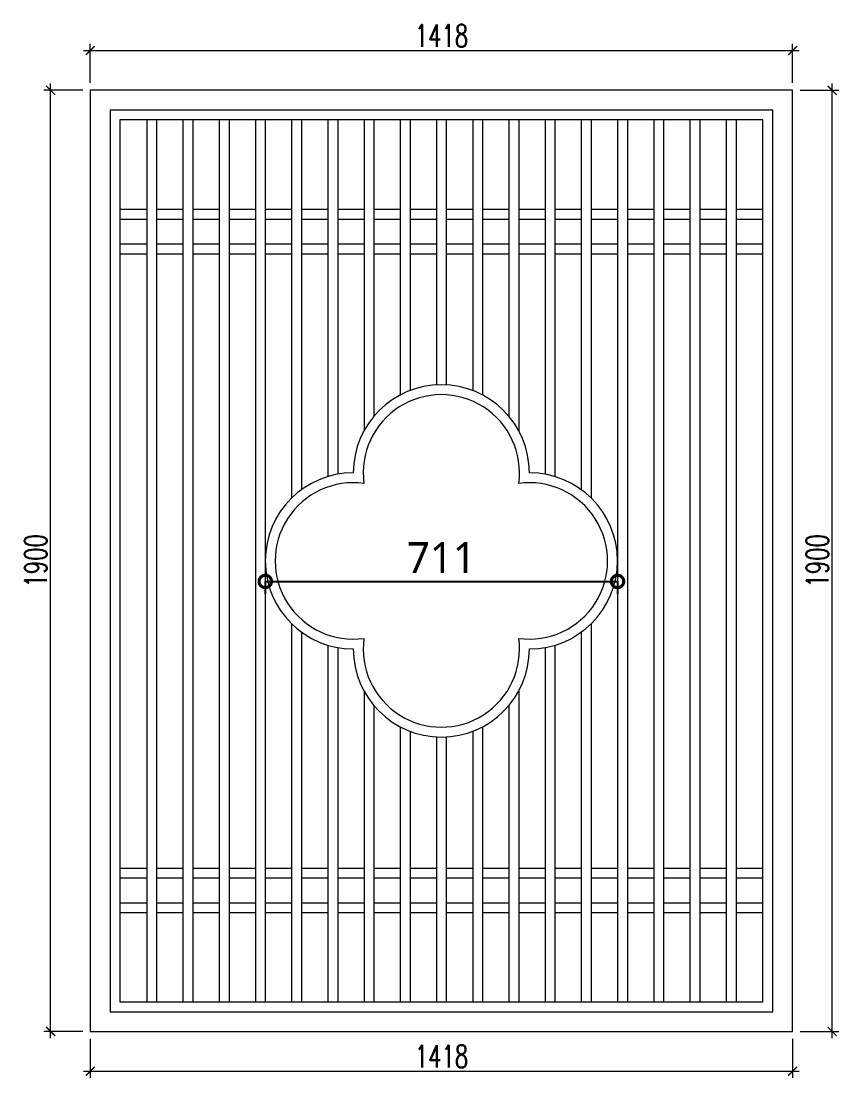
# Model space of a CAD drawing. Header units: millimetres. Extents: x 3192 to 7973, y 697 to 4112.
# Drawn here: x 3192 to 4843, y 1126 to 3259 of the extents above; entities that cross this region are included whole.
import ezdxf

# ---------------------------------------------------------------- set-up
doc = ezdxf.new("R2010")
doc.units = ezdxf.units.MM
doc.layers.add('0-02 外轮廓', color=42, linetype='Continuous', lineweight=20)
doc.layers.add('0-标注', color=7, linetype='Continuous')
doc.layers.add('S-DIM', color=7, linetype='Continuous')
doc.styles.add('DIMTEXT', font='simplex.shx', dxfattribs={"width": 0.7, "bigfont": 'gbcbig.shx'})
doc.styles.add('视图符号1', font='Microsoft YaHei.ttf')
doc.dimstyles.new('标注1：25', dxfattribs={"dimscale": 25, "dimtxt": 2.5, "dimasz": 2, "dimexe": 1, "dimexo": 2.5, "dimgap": 0.65, "dimtad": 1, "dimdec": 0, "dimdsep": 46, "dimtxsty": '视图符号1', "dimblk": 'DOTSMALL', "dimcen": 1, "dimclrd": 252, "dimclre": 252, "dimclrt": 3, "dimadec": 0, "dimazin": 2, "dimtfac": 1, "dimtdec": 0, "dimtix": 1, "dimtmove": 2, "dimatfit": 3, "dimldrblk": 'hl_arrow2', "dimfxl": 5, "dimfxlon": 1, "dimtolj": 1, "dimarcsym": 0})
doc.dimstyles.new('雷神标注', dxfattribs={"dimscale": 15, "dimtxt": 3, "dimasz": 1.2, "dimexe": 0.9, "dimexo": 1, "dimgap": 0.5, "dimtad": 1, "dimdec": 0, "dimzin": 13, "dimdsep": 46, "dimtxsty": 'DIMTEXT', "dimblk1": 'ARCHTICK', "dimblk2": 'ARCHTICK', "dimsah": 1, "dimcen": 2, "dimdle": 0.9, "dimclrd": 1, "dimclre": 1, "dimclrt": 1, "dimadec": 1, "dimazin": 0, "dimtfac": 1, "dimtdec": 0, "dimtix": 1, "dimtmove": 1, "dimatfit": 3, "dimfxl": 5, "dimfxlon": 1, "dimtolj": 1, "dimtzin": 13, "dimlwd": 5, "dimlwe": 5, "dimarcsym": 0})

# ---------------------------------------------------------------- blocks, each defined once
blk = doc.blocks.new('_DOTSMALL')
at = {"color": 0, "linetype": 'ByBlock', "const_width": 0.5}
blk.add_lwpolyline([(-0.0625, 0, 1), (0.0625, 0, 1)], format="xyb", close=True, dxfattribs=at)
blk = doc.blocks.new('*D2')
at = {"layer": 'Defpoints', "color": 0, "transparency": 16777216}
for p in [(3684.7, 2169.8), (4396, 2169.8), (4396, 2128.3)]:
    blk.add_point(p, dxfattribs=at)
at = {"layer": 'S-DIM', "color": 252, "lineweight": -2, "transparency": 16777216}
for p, q in [((3684.7, 2128.3), (3684.7, 2103.3)), ((3684.7, 2128.3), (4396, 2128.3)), ((4396, 2128.3), (4396, 2103.3))]:
    blk.add_line(p, q, dxfattribs=at)
at = {"layer": 'S-DIM', "color": 252, "lineweight": -2, "transparency": 16777216, "xscale": 50, "yscale": 50, "zscale": 50, "rotation": 180}
blk.add_blockref('_DOTSMALL', (3684.7, 2128.3), dxfattribs=at)
at = {"layer": 'S-DIM', "color": 252, "lineweight": -2, "transparency": 16777216, "xscale": 50, "yscale": 50, "zscale": 50}
blk.add_blockref('_DOTSMALL', (4396, 2128.3), dxfattribs=at)
at = {"layer": 'S-DIM', "color": 3, "transparency": 16777216, "insert": (4040.3, 2176.5), "char_height": 62.5, "attachment_point": 5, "style": '视图符号1'}
blk.add_mtext('\\A1;711', dxfattribs=at)
blk = doc.blocks.new('hl_arrow2')
at = {"color": 2}
blk.add_line((-0.221, 0), (-1, 0), dxfattribs=at)
blk.add_lwpolyline([(-0.221, 0), (-0.861, -0.689), (-0.654, -0.862), (0, 0), (-0.654, 0.862), (-0.861, 0.689)], close=True, dxfattribs=at)
for points in [[(-0.861, 0.689), (-0.654, 0.862), (-0.221, 0), (0, 0)], [(-0.861, -0.689), (-0.654, -0.862), (-0.221, 0), (0, 0)]]:
    blk.add_solid(points, dxfattribs=at)
blk = doc.blocks.new('_ARCHTICK')
at = {"color": 0, "linetype": 'ByBlock', "const_width": 0.15}
blk.add_lwpolyline([(-0.5, -0.5), (0.5, 0.5)], dxfattribs=at)
blk = doc.blocks.new('*D4')
at = {"layer": '0-标注', "color": 1, "lineweight": 5, "transparency": 16777216}
for p, q in [((3331.2, 1204.8), (3331.2, 1126.3)), ((4749.5, 1204.8), (4749.5, 1126.3)), ((3317.7, 1139.8), (4763, 1139.8))]:
    blk.add_line(p, q, dxfattribs=at)
at = {"layer": 'Defpoints', "color": 0, "transparency": 16777216}
for p in [(3331.2, 1219.8), (4749.5, 1219.8), (4749.5, 1139.8)]:
    blk.add_point(p, dxfattribs=at)
at = {"layer": '0-标注', "color": 1, "lineweight": 5, "transparency": 16777216, "xscale": 17.99999999999999, "yscale": 17.99999999999999, "zscale": 17.99999999999999, "rotation": 180}
blk.add_blockref('_ARCHTICK', (3331.2, 1139.8), dxfattribs=at)
at = {"layer": '0-标注', "color": 1, "lineweight": 5, "transparency": 16777216, "xscale": 17.99999999999999, "yscale": 17.99999999999999, "zscale": 17.99999999999999}
blk.add_blockref('_ARCHTICK', (4749.5, 1139.8), dxfattribs=at)
at = {"layer": '0-标注', "color": 1, "transparency": 16777216, "insert": (4040.35, 1169.8), "char_height": 45, "attachment_point": 5, "style": 'DIMTEXT'}
blk.add_mtext('\\A1;1418', dxfattribs=at)
blk = doc.blocks.new('*D5')
at = {"layer": '0-标注', "color": 1, "lineweight": 5, "transparency": 16777216}
for p, q in [((3316.2, 3119.8), (3237.7, 3119.8)), ((3251.2, 1206.3), (3251.2, 3133.3)), ((3316.2, 1219.8), (3237.7, 1219.8))]:
    blk.add_line(p, q, dxfattribs=at)
at = {"layer": 'Defpoints', "color": 0, "transparency": 16777216}
for p in [(3251.2, 3119.8), (3331.2, 3119.8), (3331.2, 1219.8)]:
    blk.add_point(p, dxfattribs=at)
at = {"layer": '0-标注', "color": 1, "lineweight": 5, "transparency": 16777216, "xscale": 17.99999999999999, "yscale": 17.99999999999999, "zscale": 17.99999999999999}
for p, rotation in [((3251.2, 3119.8), 90), ((3251.2, 1219.8), 270)]:
    blk.add_blockref('_ARCHTICK', p, dxfattribs=dict(at, rotation=rotation))
at = {"layer": '0-标注', "color": 1, "transparency": 16777216, "insert": (3221.2, 2169.8), "char_height": 45, "attachment_point": 5, "rotation": 90, "style": 'DIMTEXT'}
blk.add_mtext('\\A1;1900', dxfattribs=at)
blk = doc.blocks.new('*D6')
at = {"layer": '0-标注', "color": 1, "lineweight": 5, "transparency": 16777216}
for p, q in [((3317.7, 3199.8), (4763, 3199.8)), ((3331.2, 3134.8), (3331.2, 3213.3)), ((4749.5, 3134.8), (4749.5, 3213.3))]:
    blk.add_line(p, q, dxfattribs=at)
at = {"layer": 'Defpoints', "color": 0, "transparency": 16777216}
for p in [(4749.5, 3199.8), (3331.2, 3119.8), (4749.5, 3119.8)]:
    blk.add_point(p, dxfattribs=at)
at = {"layer": '0-标注', "color": 1, "lineweight": 5, "transparency": 16777216, "xscale": 17.99999999999999, "yscale": 17.99999999999999, "zscale": 17.99999999999999, "rotation": 180}
blk.add_blockref('_ARCHTICK', (3331.2, 3199.8), dxfattribs=at)
at = {"layer": '0-标注', "color": 1, "lineweight": 5, "transparency": 16777216, "xscale": 17.99999999999999, "yscale": 17.99999999999999, "zscale": 17.99999999999999}
blk.add_blockref('_ARCHTICK', (4749.5, 3199.8), dxfattribs=at)
at = {"layer": '0-标注', "color": 1, "transparency": 16777216, "insert": (4040.35, 3229.8), "char_height": 45, "attachment_point": 5, "style": 'DIMTEXT'}
blk.add_mtext('\\A1;1418', dxfattribs=at)
blk = doc.blocks.new('*D7')
at = {"layer": '0-标注', "color": 1, "lineweight": 5, "transparency": 16777216}
for p, q in [((4764.5, 3119.8), (4843, 3119.8)), ((4829.5, 1206.3), (4829.5, 3133.3)), ((4764.5, 1219.8), (4843, 1219.8))]:
    blk.add_line(p, q, dxfattribs=at)
at = {"layer": 'Defpoints', "color": 0, "transparency": 16777216}
for p in [(4749.5, 3119.8), (4829.5, 3119.8), (4749.5, 1219.8)]:
    blk.add_point(p, dxfattribs=at)
at = {"layer": '0-标注', "color": 1, "lineweight": 5, "transparency": 16777216, "xscale": 17.99999999999999, "yscale": 17.99999999999999, "zscale": 17.99999999999999}
for p, rotation in [((4829.5, 3119.8), 90), ((4829.5, 1219.8), 270)]:
    blk.add_blockref('_ARCHTICK', p, dxfattribs=dict(at, rotation=rotation))
at = {"layer": '0-标注', "color": 1, "transparency": 16777216, "insert": (4799.5, 2169.8), "char_height": 45, "attachment_point": 5, "rotation": 90, "style": 'DIMTEXT'}
blk.add_mtext('\\A1;1900', dxfattribs=at)

msp = doc.modelspace()

# ---------------------------------------------------------------- linework, layer by layer
at = {"layer": '0-02 外轮廓'}
for p, q in [((3445.3, 3059.8), (3445.3, 1279.8)), ((3465.3, 3059.8), (3465.3, 1279.8)), ((3518.4, 3059.8), (3518.4, 1279.8)), ((3538.4, 3059.8), (3538.4, 1279.8)), ((3591.5, 3059.8), (3591.5, 1279.8)), ((3611.5, 3059.8), (3611.5, 1279.8)), ((3664.7, 3059.8), (3664.7, 1279.8)), ((3684.7, 3059.8), (3684.7, 1279.8)), ((3737.8, 3059.8), (3737.8, 2296.6)), ((3757.8, 3059.8), (3757.8, 2313.5)), ((3810.9, 3059.8), (3810.9, 2340)), ((3830.9, 3059.8), (3830.9, 2344.8)), ((3884.1, 3059.8), (3884.1, 2432.5)), ((3904.1, 3059.8), (3904.1, 2461.9)), ((3957.2, 3059.8), (3957.2, 2504.8)), ((3977.2, 3059.8), (3977.2, 2513.9)), ((4030.3, 3059.8), (4030.3, 2525.2)), ((4050.3, 3059.8), (4050.3, 2525.2)), ((4103.5, 3059.8), (4103.5, 2513.9)), ((4123.5, 3059.8), (4123.5, 2504.8)), ((4176.6, 3059.8), (4176.6, 2461.9)), ((4196.6, 3059.8), (4196.6, 2432.5)), ((4249.7, 3059.8), (4249.7, 2344.8)), ((4269.7, 3059.8), (4269.7, 2340)), ((4322.8, 3059.8), (4322.8, 2313.5)), ((4342.8, 3059.8), (4342.8, 2296.6)), ((4396, 3059.8), (4396, 1279.8)), ((4416, 3059.8), (4416, 1279.8)), ((4469.1, 3059.8), (4469.1, 1279.8)), ((4489.1, 3059.8), (4489.1, 1279.8)), ((4542.2, 3059.8), (4542.2, 1279.8)), ((4562.2, 3059.8), (4562.2, 1279.8)), ((4615.4, 3059.8), (4615.4, 1279.8)), ((4635.4, 3059.8), (4635.4, 1279.8)), ((3391.2, 2879.8), (3445.3, 2879.8)), ((3465.3, 2879.8), (3518.4, 2879.8)), ((3538.4, 2879.8), (3591.5, 2879.8)), ((3611.5, 2879.8), (3664.7, 2879.8)), ((3684.7, 2879.8), (3737.8, 2879.8)), ((3757.8, 2879.8), (3810.9, 2879.8)), ((3830.9, 2879.8), (3884.1, 2879.8)), ((3904.1, 2879.8), (3957.2, 2879.8)), ((3977.2, 2879.8), (4030.3, 2879.8)), ((4050.3, 2879.8), (4103.5, 2879.8)), ((4123.5, 2879.8), (4176.6, 2879.8)), ((4196.6, 2879.8), (4249.7, 2879.8)), ((4269.7, 2879.8), (4322.8, 2879.8)), ((4342.8, 2879.8), (4396, 2879.8)), ((4416, 2879.8), (4469.1, 2879.8)), ((4489.1, 2879.8), (4542.2, 2879.8)), ((4562.2, 2879.8), (4615.4, 2879.8)), ((4635.4, 2879.8), (4689.5, 2879.8)), ((3391.2, 2859.8), (3445.3, 2859.8)), ((3465.3, 2859.8), (3518.4, 2859.8)), ((3538.4, 2859.8), (3591.5, 2859.8)), ((3611.5, 2859.8), (3664.7, 2859.8)), ((3684.7, 2859.8), (3737.8, 2859.8)), ((3757.8, 2859.8), (3810.9, 2859.8)), ((3830.9, 2859.8), (3884.1, 2859.8)), ((3904.1, 2859.8), (3957.2, 2859.8)), ((3977.2, 2859.8), (4030.3, 2859.8)), ((4050.3, 2859.8), (4103.5, 2859.8)), ((4123.5, 2859.8), (4176.6, 2859.8)), ((4196.6, 2859.8), (4249.7, 2859.8)), ((4269.7, 2859.8), (4322.8, 2859.8)), ((4342.8, 2859.8), (4396, 2859.8)), ((4416, 2859.8), (4469.1, 2859.8)), ((4489.1, 2859.8), (4542.2, 2859.8)), ((4562.2, 2859.8), (4615.4, 2859.8)), ((4635.4, 2859.8), (4689.5, 2859.8)), ((3391.2, 2809.8), (3445.3, 2809.8)), ((3465.3, 2809.8), (3518.4, 2809.8)), ((3538.4, 2809.8), (3591.5, 2809.8)), ((3611.5, 2809.8), (3664.7, 2809.8)), ((3684.7, 2809.8), (3737.8, 2809.8)), ((3757.8, 2809.8), (3810.9, 2809.8)), ((3830.9, 2809.8), (3884.1, 2809.8)), ((3904.1, 2809.8), (3957.2, 2809.8)), ((3977.2, 2809.8), (4030.3, 2809.8)), ((4050.3, 2809.8), (4103.5, 2809.8)), ((4123.5, 2809.8), (4176.6, 2809.8)), ((4196.6, 2809.8), (4249.7, 2809.8)), ((4269.7, 2809.8), (4322.8, 2809.8)), ((4342.8, 2809.8), (4396, 2809.8)), ((4416, 2809.8), (4469.1, 2809.8)), ((4489.1, 2809.8), (4542.2, 2809.8)), ((4562.2, 2809.8), (4615.4, 2809.8)), ((4635.4, 2809.8), (4689.5, 2809.8)), ((3391.2, 2789.8), (3445.3, 2789.8)), ((3465.3, 2789.8), (3518.4, 2789.8)), ((3538.4, 2789.8), (3591.5, 2789.8)), ((3611.5, 2789.8), (3664.7, 2789.8)), ((3684.7, 2789.8), (3737.8, 2789.8)), ((3757.8, 2789.8), (3810.9, 2789.8)), ((3830.9, 2789.8), (3884.1, 2789.8)), ((3904.1, 2789.8), (3957.2, 2789.8)), ((3977.2, 2789.8), (4030.3, 2789.8)), ((4050.3, 2789.8), (4103.5, 2789.8)), ((4123.5, 2789.8), (4176.6, 2789.8)), ((4196.6, 2789.8), (4249.7, 2789.8)), ((4269.7, 2789.8), (4322.8, 2789.8)), ((4342.8, 2789.8), (4396, 2789.8)), ((4416, 2789.8), (4469.1, 2789.8)), ((4489.1, 2789.8), (4542.2, 2789.8)), ((4562.2, 2789.8), (4615.4, 2789.8)), ((4635.4, 2789.8), (4689.5, 2789.8)), ((3737.8, 2043), (3737.8, 1279.8)), ((4342.8, 2043), (4342.8, 1279.8)), ((3757.8, 2026.1), (3757.8, 1279.8)), ((4322.8, 2026.1), (4322.8, 1279.8)), ((3810.9, 1999.6), (3810.9, 1279.8)), ((3830.9, 1994.8), (3830.9, 1279.8)), ((4249.7, 1994.8), (4249.7, 1279.8)), ((4269.7, 1999.6), (4269.7, 1279.8)), ((3884.1, 1907.1), (3884.1, 1279.8)), ((4196.6, 1907.1), (4196.6, 1279.8)), ((3904.1, 1877.7), (3904.1, 1279.8)), ((4176.6, 1877.7), (4176.6, 1279.8)), ((3957.2, 1834.8), (3957.2, 1279.8)), ((4123.5, 1834.8), (4123.5, 1279.8)), ((3977.2, 1825.7), (3977.2, 1279.8)), ((4030.3, 1814.4), (4030.3, 1279.8)), ((4050.3, 1814.4), (4050.3, 1279.8)), ((4103.5, 1825.7), (4103.5, 1279.8)), ((3391.2, 1549.8), (3445.3, 1549.8)), ((3465.3, 1549.8), (3518.4, 1549.8)), ((3538.4, 1549.8), (3591.5, 1549.8)), ((3611.5, 1549.8), (3664.7, 1549.8)), ((3684.7, 1549.8), (3737.8, 1549.8)), ((3757.8, 1549.8), (3810.9, 1549.8)), ((3830.9, 1549.8), (3884.1, 1549.8)), ((3904.1, 1549.8), (3957.2, 1549.8)), ((3977.2, 1549.8), (4030.3, 1549.8)), ((4050.3, 1549.8), (4103.5, 1549.8)), ((4123.5, 1549.8), (4176.6, 1549.8)), ((4196.6, 1549.8), (4249.7, 1549.8)), ((4269.7, 1549.8), (4322.8, 1549.8)), ((4342.8, 1549.8), (4396, 1549.8)), ((4416, 1549.8), (4469.1, 1549.8)), ((4489.1, 1549.8), (4542.2, 1549.8)), ((4562.2, 1549.8), (4615.4, 1549.8)), ((4635.4, 1549.8), (4689.5, 1549.8)), ((3391.2, 1529.8), (3445.3, 1529.8)), ((3465.3, 1529.8), (3518.4, 1529.8)), ((3538.4, 1529.8), (3591.5, 1529.8)), ((3611.5, 1529.8), (3664.7, 1529.8)), ((3684.7, 1529.8), (3737.8, 1529.8)), ((3757.8, 1529.8), (3810.9, 1529.8)), ((3830.9, 1529.8), (3884.1, 1529.8)), ((3904.1, 1529.8), (3957.2, 1529.8)), ((3977.2, 1529.8), (4030.3, 1529.8)), ((4050.3, 1529.8), (4103.5, 1529.8)), ((4123.5, 1529.8), (4176.6, 1529.8)), ((4196.6, 1529.8), (4249.7, 1529.8)), ((4269.7, 1529.8), (4322.8, 1529.8)), ((4342.8, 1529.8), (4396, 1529.8)), ((4416, 1529.8), (4469.1, 1529.8)), ((4489.1, 1529.8), (4542.2, 1529.8)), ((4562.2, 1529.8), (4615.4, 1529.8)), ((4635.4, 1529.8), (4689.5, 1529.8)), ((3391.2, 1479.8), (3445.3, 1479.8)), ((3465.3, 1479.8), (3518.4, 1479.8)), ((3538.4, 1479.8), (3591.5, 1479.8)), ((3611.5, 1479.8), (3664.7, 1479.8)), ((3684.7, 1479.8), (3737.8, 1479.8)), ((3757.8, 1479.8), (3810.9, 1479.8)), ((3830.9, 1479.8), (3884.1, 1479.8)), ((3904.1, 1479.8), (3957.2, 1479.8)), ((3977.2, 1479.8), (4030.3, 1479.8)), ((4050.3, 1479.8), (4103.5, 1479.8)), ((4123.5, 1479.8), (4176.6, 1479.8)), ((4196.6, 1479.8), (4249.7, 1479.8)), ((4269.7, 1479.8), (4322.8, 1479.8)), ((4342.8, 1479.8), (4396, 1479.8)), ((4416, 1479.8), (4469.1, 1479.8)), ((4489.1, 1479.8), (4542.2, 1479.8)), ((4562.2, 1479.8), (4615.4, 1479.8)), ((4635.4, 1479.8), (4689.5, 1479.8)), ((3391.2, 1459.8), (3445.3, 1459.8)), ((3465.3, 1459.8), (3518.4, 1459.8)), ((3538.4, 1459.8), (3591.5, 1459.8)), ((3611.5, 1459.8), (3664.7, 1459.8)), ((3684.7, 1459.8), (3737.8, 1459.8)), ((3757.8, 1459.8), (3810.9, 1459.8)), ((3830.9, 1459.8), (3884.1, 1459.8)), ((3904.1, 1459.8), (3957.2, 1459.8)), ((3977.2, 1459.8), (4030.3, 1459.8)), ((4050.3, 1459.8), (4103.5, 1459.8)), ((4123.5, 1459.8), (4176.6, 1459.8)), ((4196.6, 1459.8), (4249.7, 1459.8)), ((4269.7, 1459.8), (4322.8, 1459.8)), ((4342.8, 1459.8), (4396, 1459.8)), ((4416, 1459.8), (4469.1, 1459.8)), ((4489.1, 1459.8), (4542.2, 1459.8)), ((4562.2, 1459.8), (4615.4, 1459.8)), ((4635.4, 1459.8), (4689.5, 1459.8))]:
    msp.add_line(p, q, dxfattribs=at)
at = {"layer": '0-02 外轮廓', "color": 6}
for points in [[(3331.2, 1219.8), (4749.5, 1219.8), (4749.5, 3119.8), (3331.2, 3119.8)], [(3371.2, 1259.8), (4709.5, 1259.8), (4709.5, 3079.8), (3371.2, 3079.8)]]:
    msp.add_lwpolyline(points, close=True, dxfattribs=at)
at = {"layer": '0-02 外轮廓'}
msp.add_lwpolyline([(3391.2, 1279.8), (4689.5, 1279.8), (4689.5, 3059.8), (3391.2, 3059.8)], close=True, dxfattribs=at)
for centre, radius, start, end in [((4040.3, 2347.6), 177.8, 0, 180), ((4040.3, 2347.6), 157.8, 352.1826, 187.8174), ((3862.5, 2169.8), 177.8, 90, 270), ((4218.1, 2169.8), 177.8, 270, 90), ((3862.5, 2169.8), 157.8, 82.1826, 277.8174), ((4218.1, 2169.8), 157.8, 262.1826, 97.8174), ((4040.3, 1992), 157.8, 172.1826, 7.8174), ((4040.3, 1992), 177.8, 180, 0)]:
    msp.add_arc(centre, radius, start, end, dxfattribs=at)

# ---------------------------------------------------------------- dimensions: what is measured, and where the dimension line sits
at = {"layer": '0-标注'}
for p1, p2, distance, picture, middle in [((3331.2, 3119.8), (4749.5, 3119.8), 80, '*D6', (4040.3, 3229.8)), ((3331.2, 1219.8), (3331.2, 3119.8), 80, '*D5', (3221.2, 2169.8)), ((4749.5, 1219.8), (4749.5, 3119.8), -80, '*D7', (4799.5, 2169.8)), ((3331.2, 1219.8), (4749.5, 1219.8), -80, '*D4', (4040.3, 1169.8))]:
    dim = msp.add_aligned_dim(p1=p1, p2=p2, distance=distance, dimstyle='雷神标注', dxfattribs=at)
    dim.commit()
    dim.dimension.update_dxf_attribs({"geometry": picture, "text_midpoint": middle})
at = {"layer": 'S-DIM'}
dim = msp.add_linear_dim(base=(4396, 2128.3), p1=(3684.7, 2169.8), p2=(4396, 2169.8), dimstyle='标注1：25', dxfattribs=at)
dim.commit()
dim.dimension.update_dxf_attribs({"geometry": '*D2', "text_midpoint": (4040.3, 2176.5)})

doc.saveas('drawing.dxf')
